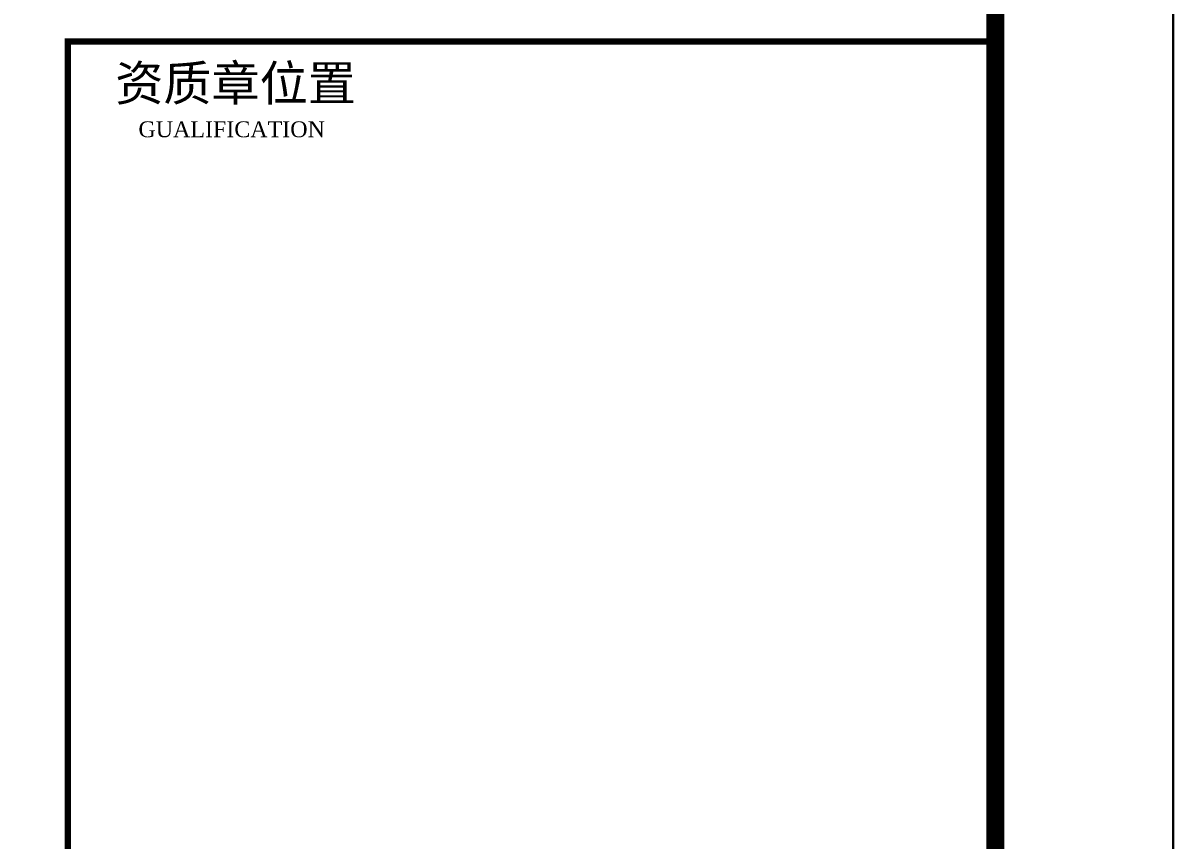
# Model space of a CAD drawing. Extents: x -2746917 to -971774, y -3334247 to -3250358.
# Drawn here: x -2032780 to -2026307, y -3285046 to -3280446 of the extents above; entities that cross this region are included whole.
import ezdxf

# ---------------------------------------------------------------- set-up
doc = ezdxf.new("R2010")
doc.units = 0
doc.header["$LTSCALE"] = 1000
doc.header["$MEASUREMENT"] = 0
doc.layers.get('0').update_dxf_attribs({"linetype": 'CONTINUOUS'})
doc.layers.add('PUB_TEXT', color=7, linetype='CONTINUOUS')
doc.layers.add('PUB_TITLE', color=4, linetype='CONTINUOUS')
doc.layers.add('yichutu', color=7, linetype='CONTINUOUS', true_color=0xffffff, plot=False)
doc.styles.add('GHF', font='times.ttf')
doc.styles.add('STYLE1', font='simhei.ttf', dxfattribs={"width": 0.8})

# ---------------------------------------------------------------- blocks, each defined once
blk = doc.blocks.new('yct-743-420-74300-42000-100-2002.0')
at = {"layer": 'yichutu', "color": 7, "true_color": 0xffffff}
blk.add_lwpolyline([(0, 0), (0, 42000), (74300, 42000), (74300, 0)], close=True, dxfattribs=at)
blk = doc.blocks.new('A$C6B365CFD')
at = {"layer": 'PUB_TITLE'}
blk.add_lwpolyline([(-70466.7, -17092.6), (-70466.7, 24907.4), (3833.3, 24907.4), (3833.3, -17092.6)], close=True, dxfattribs=at)
at = {"layer": 'PUB_TITLE', "const_width": 100}
blk.add_lwpolyline([(2833.3, -16092.6), (2833.3, 23907.4), (-69753.4, 23907.4), (-69753.4, -16092.6), (2833.3, -16092.6)], dxfattribs=at)
at = {"layer": 'PUB_TITLE', "color": 4, "const_width": 35.1}
blk.add_lwpolyline([(-2387.8, 13185.3), (2833.3, 13185.3), (2833.3, 18529.5), (-2387.8, 18529.5)], close=True, dxfattribs=at)
at = {"layer": 'PUB_TEXT'}
for s, height, style, p in [('资质章位置', 198.58, 'STYLE1', (-2120.5, 18196.2)), ('GUALIFICATION', 89.363, 'GHF', (-1990.3, 17991))]:
    blk.add_text(s, height=height, dxfattribs=dict(at, style=style)).set_placement(p)

msp = doc.modelspace()

# ---------------------------------------------------------------- block references
at = {"ltscale": 1.5}
msp.add_blockref('A$C6B365CFD', (-2030140.13, -3299080.41), dxfattribs=at)
at = {"layer": 'yichutu'}
msp.add_blockref('yct-743-420-74300-42000-100-2002.0', (-2100606.84, -3316173.05), dxfattribs=at)

doc.saveas('drawing.dxf')
